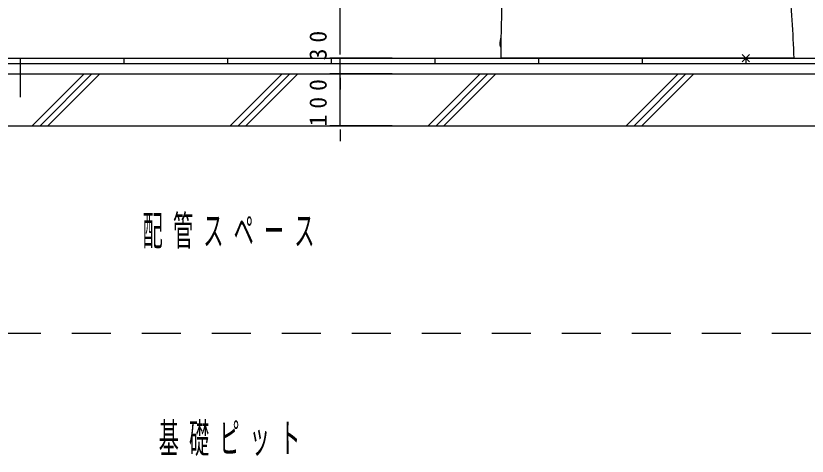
# Model space of a CAD drawing. Units: millimetres, scale not verified. Extents: x -11550 to 0, y -44550 to 8010.
# Drawn here: x -9440 to -7914, y -5854 to -5006 of the extents above; entities that cross this region are included whole.
import ezdxf

# ---------------------------------------------------------------- set-up
doc = ezdxf.new("R2010")
doc.units = ezdxf.units.MM
doc.header["$LTSCALE"] = 30
doc.linetypes.add('USER1', pattern=[4.5, 2.5, -2])
doc.layers.add('layer1', color=4, linetype='Continuous', lineweight=25)
doc.styles.add('ＭＳ ゴシック', font='')
doc.styles.get('ＭＳ ゴシック').set_extended_font_data('MS Gothic')

msp = doc.modelspace()

# ---------------------------------------------------------------- linework, layer by layer
at = {"layer": 'layer1'}
for p, q in [((-8814.17, -5072.37), (-8814.17, -4402.37)), ((-8814.17, -5072.37), (-8814.17, -5057.37)), ((-8814.17, -5079.87), (-8814.17, -5072.37)), ((-8814.17, -5079.87), (-8814.17, -5072.37)), ((-9431.88, -5087.37), (-9431.88, -5097.37)), ((-9231.88, -5087.37), (-9231.88, -5097.37)), ((-9031.88, -5087.37), (-9031.88, -5097.37)), ((-8714.17, -5087.37), (-8834.17, -5087.37)), ((-8714.17, -5087.37), (-8834.17, -5087.37)), ((-8831.88, -5087.37), (-8831.88, -5097.37)), ((-8814.17, -5102.37), (-8814.17, -5087.37)), ((-8814.17, -5117.37), (-8814.17, -5087.37)), ((-8631.88, -5087.37), (-8631.88, -5097.37)), ((-8431.88, -5087.37), (-8431.88, -5097.37)), ((-8231.88, -5087.37), (-8231.88, -5097.37)), ((-8031.88, -5087.37), (-8031.88, -5097.37)), ((-10181.88, -5097.37), (-7831.88, -5097.37)), ((-8814.17, -5109.87), (-8814.17, -5102.37)), ((-9408.18, -5217.37), (-9308.18, -5117.37)), ((-9393.18, -5217.37), (-9293.18, -5117.37)), ((-9378.18, -5217.37), (-9278.18, -5117.37)), ((-9026.34, -5217.37), (-8926.34, -5117.37)), ((-9011.34, -5217.37), (-8911.34, -5117.37)), ((-8996.34, -5217.37), (-8896.34, -5117.37)), ((-8714.17, -5117.37), (-8834.17, -5117.37)), ((-8714.17, -5117.37), (-8834.17, -5117.37)), ((-8814.17, -5217.37), (-8814.17, -5117.37)), ((-8814.17, -5124.87), (-8814.17, -5132.37)), ((-8644.5, -5217.37), (-8544.5, -5117.37)), ((-8629.5, -5217.37), (-8529.5, -5117.37)), ((-8614.5, -5217.37), (-8514.5, -5117.37)), ((-8262.66, -5217.37), (-8162.66, -5117.37)), ((-8247.66, -5217.37), (-8147.66, -5117.37)), ((-8232.66, -5217.37), (-8132.66, -5117.37)), ((-8814.17, -5132.37), (-8814.17, -5147.37)), ((-8714.17, -5217.37), (-8834.17, -5217.37)), ((-8814.17, -5224.87), (-8814.17, -5232.37)), ((-8814.17, -5232.37), (-8814.17, -5247.37))]:
    msp.add_line(p, q, dxfattribs=at)
at = {"layer": 'layer1', "color": 3}
for p, q in [((-8504.58, -5057.37), (-8504.6, -5048.87)), ((-8504.86, -5065.87), (-8504.58, -5057.37)), ((-8024.81, -5080.3), (-8038.95, -5094.44)), ((-8024.81, -5094.44), (-8038.95, -5080.3)), ((-10181.88, -5087.37), (-7831.88, -5087.37)), ((-7938.88, -5087.37), (-8504.89, -5087.37))]:
    msp.add_line(p, q, dxfattribs=at)
at = {"layer": 'layer1', "linetype": 'USER1'}
for p, q in [((-9431.88, -5087.37), (-9431.88, -5217.37)), ((-10141.88, -5617.37), (-7871.88, -5617.37))]:
    msp.add_line(p, q, dxfattribs=at)
at = {"layer": 'layer1', "color": 20}
for p, q in [((-10181.88, -5117.37), (-7831.88, -5117.37)), ((-10161.88, -5217.37), (-7851.88, -5217.37))]:
    msp.add_line(p, q, dxfattribs=at)
at = {"layer": 'layer1', "color": 3}
for centre, radius, start, end in [((-4504.9, -5114.32), 4000.08, 176.60576, 179.61405), ((-11935.28, -5258.9), 4000.08, 2.45769, 4.5679), ((-8481.58, -5057.72), 25, 160.0651, 198.18177), ((-8504.61, -5049.37), 0.5, 89.12343, 160.0651), ((-8504.86, -5065.37), 0.5, 198.18177, 269.12343)]:
    msp.add_arc(centre, radius, start, end, dxfattribs=at)

# ---------------------------------------------------------------- texts
at = {"layer": 'layer1', "color": 3, "char_height": 33.5, "attachment_point": 5, "rotation": 90, "style": 'ＭＳ ゴシック'}
for s, insert in [('\\T1.5;30', (-8857.02, -5057.18)), ('\\T1.5;100', (-8857.02, -5167.37))]:
    msp.add_mtext(s, dxfattribs=dict(at, insert=insert))
at = {"layer": 'layer1', "color": 3, "char_height": 57.18, "attachment_point": 7, "style": 'ＭＳ ゴシック'}
for s, insert in [('\\T1.5;\\W0.5;配管スペース', (-9195.5, -5454.14)), ('\\T1.5;\\W0.5;基礎ピット', (-9164.5, -5854.14))]:
    msp.add_mtext(s, dxfattribs=dict(at, insert=insert))

doc.saveas('drawing.dxf')
